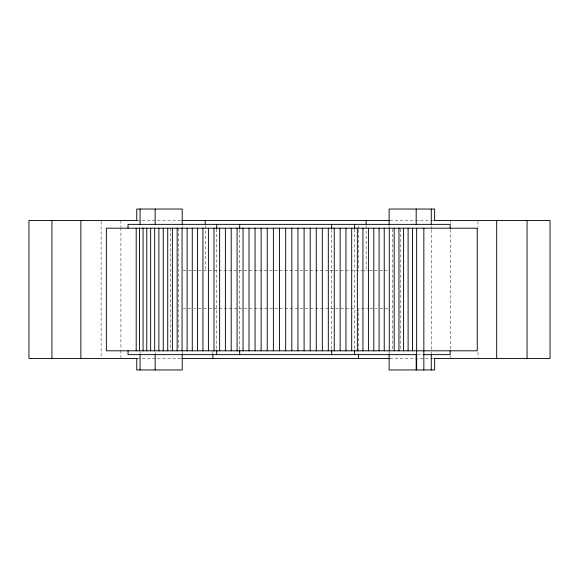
<?xml version="1.0" encoding="UTF-8"?>
<svg xmlns="http://www.w3.org/2000/svg" width="579" height="579" viewBox="0 0 579 579"><rect width="100%" height="100%" fill="white"/><g stroke="black" fill="none" stroke-linecap="round" stroke-linejoin="round"><path stroke-width="0.43" stroke-dasharray="2.9 2.17" d="M137.158 220.534L181.321 220.534M389.942 220.534L433.837 220.534M183 270.342L186.322 270.342M188.551 270.342L197.54 270.342M198.438 270.342L361.672 270.342M362.468 270.342L369.438 270.342M369.872 270.342L374.215 270.342M374.627 270.342L377.624 270.342M380.128 270.342L382.784 270.342M384.369 270.342L388.335 270.342M183.261 308.658L191.193 308.658M194.204 308.658L195.876 308.658M198.438 308.658L207.296 308.658M208.867 308.658L355.759 308.658M369.438 308.658L358.466 308.658L358.466 354.637M370.198 308.658L377.132 308.658M380.142 308.658L382.784 308.658M385.013 308.658L388.075 308.658M417.698 354.637L423.104 354.637M137.158 358.466L181.321 358.466M389.942 358.466L433.837 358.466M478.001 221.431L478.001 226.845M478.001 352.155L478.001 357.569M450.426 221.431L450.426 223.233M450.426 229.545L450.426 349.455M450.426 355.767L450.426 357.569M431.268 226.215L431.268 228.929M431.268 229.827L431.268 350.975M431.268 351.88L431.268 353.689M400.617 229.096L400.617 349.904M392.75 229.096L392.75 349.904M389.124 225.868L389.124 227.648M389.124 351.352L389.124 354.022M366.131 225.868L366.131 270.342M358.466 226.165L358.466 228.871M358.466 229.769L358.466 270.342M354.637 229.096L354.637 349.904M331.651 229.754L331.651 349.246M239.692 229.754L239.692 349.246M216.698 229.096L216.698 349.904M212.869 351.352L212.869 354.637M205.205 225.868L205.205 270.342M182.211 225.868L182.211 227.648M182.211 351.352L182.211 354.022M178.585 228.191L178.585 349.904M170.718 228.191L170.718 349.904M155.396 351.945L155.396 353.74M140.067 351.88L140.067 353.689M120.91 220.534L120.91 226.845M120.91 227.742L120.91 349.455M120.91 350.353L120.91 357.569M101.115 221.431L101.115 357.569"/><path stroke-width="0.87" d="M137.158 220.534L28.95 220.534L28.95 358.466L137.158 358.466M181.958 220.534L389.377 220.534M434.178 220.534L550.05 220.534L550.05 358.466L434.178 358.466M416.8 354.637L128.039 354.637L128.039 350.809M423.104 354.637L450.136 354.637L450.136 350.809M181.958 358.466L389.377 358.466M527.064 220.534L527.064 358.466M496.688 220.534L496.688 358.466M450.136 228.191L450.136 224.363L128.039 224.363L128.039 228.191M434.648 220.534L434.648 209.033L389.124 209.033L389.124 224.363M434.648 358.466L434.648 369.967L389.124 369.967L389.124 354.637M431.268 209.033L431.268 224.406M431.268 354.594L431.268 369.967M423.842 228.191L423.842 369.967M416.648 228.191L416.648 369.967M416.185 209.033L416.185 224.363M416.185 354.637L416.185 369.967M412.458 228.191L412.458 350.809M408.108 228.191L408.108 350.809M403.606 228.191L403.606 350.809M398.96 228.191L398.96 350.809M394.183 228.191L394.183 350.809M389.269 228.191L389.269 350.809M384.232 228.191L384.232 350.809M379.071 228.191L379.071 350.809M373.795 228.191L373.795 350.809M368.418 228.191L368.418 350.809M366.131 220.534L366.131 224.087M362.932 228.191L362.932 350.809M358.466 354.913L358.466 358.466M357.359 228.191L357.359 350.809M354.637 224.363L354.637 228.857M354.637 350.143L354.637 354.637M351.692 228.191L351.692 350.809M345.952 228.191L345.952 350.809M340.134 228.191L340.134 350.809M334.249 228.191L334.249 350.809M331.651 224.363L331.651 228.857M331.651 350.143L331.651 354.637M328.307 228.191L328.307 350.809M322.315 228.191L322.315 350.809M316.272 228.191L316.272 350.809M310.199 228.191L310.199 350.809M304.091 228.191L304.091 350.809M297.961 228.191L297.961 350.809M291.816 228.191L291.816 350.809M285.671 228.191L285.671 350.809M279.519 228.191L279.519 350.809M273.375 228.191L273.375 350.809M267.245 228.191L267.245 350.809M261.136 228.191L261.136 350.809M255.064 228.191L255.064 350.809M249.021 228.191L249.021 350.809M243.028 228.191L243.028 350.809M239.692 224.363L239.692 228.857M239.692 350.143L239.692 354.637M237.086 228.191L237.086 350.809M231.202 228.191L231.202 350.809M225.383 228.191L225.383 350.809M219.644 228.191L219.644 350.809M216.698 224.363L216.698 228.857M216.698 350.143L216.698 354.637M213.977 228.191L213.977 350.809M212.869 354.913L212.869 358.466M208.404 228.191L208.404 350.809M205.205 220.534L205.205 224.087M202.925 228.191L202.925 350.809M197.54 228.191L197.54 350.809M192.264 228.191L192.264 350.809M187.111 228.191L187.111 350.809M182.211 224.363L182.211 209.033L136.745 209.033L136.745 220.534M182.211 354.637L182.211 369.967L136.745 369.967L136.745 358.466M182.067 228.191L182.067 350.809M177.152 228.191L177.152 350.809M172.376 228.191L172.376 350.809M167.729 228.191L167.729 350.809M163.235 228.191L163.235 350.809M158.885 228.191L158.885 350.809M155.15 209.033L155.15 224.363M155.15 354.637L155.15 369.967M154.687 228.191L154.687 350.809M150.649 228.191L150.649 350.809M146.776 228.191L146.776 350.809M143.078 228.191L143.078 350.809M140.067 209.033L140.067 224.406M140.067 354.594L140.067 369.967M139.546 228.191L139.546 350.809M136.195 228.191L136.195 350.809M80.872 220.534L80.872 358.466M51.936 220.534L51.936 358.466M477.248 228.191L106.348 228.191L106.348 350.809L477.248 350.809L477.248 228.191"/></g></svg>
